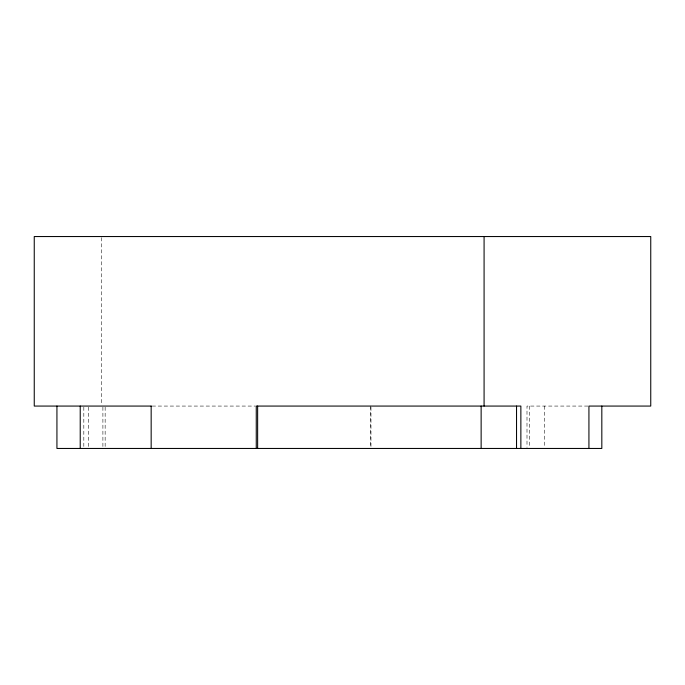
<?xml version="1.0" encoding="UTF-8"?>
<svg xmlns="http://www.w3.org/2000/svg" width="685" height="685" viewBox="0 0 685 685"><rect width="100%" height="100%" fill="white"/><g stroke="black" fill="none" stroke-linecap="round" stroke-linejoin="round"><path stroke-width="0.51" stroke-dasharray="3.42 2.57" d="M152.198 406.068L255.402 406.068M587.91 406.068L526.996 406.068L526.996 447.391M544.661 406.068L544.661 447.391M529.325 406.068L529.325 447.391M370.97 407.13L370.97 447.391M370.311 406.068L370.311 447.391M105.147 407.13L105.147 447.391M102.904 407.13L102.904 447.391M101.311 237.618L101.311 405.006M88.314 407.13L88.314 447.391M83.827 407.13L83.827 447.391"/><path stroke-width="1.03" d="M151.214 406.068L34.25 406.068L34.25 236.548L650.75 236.548L650.75 406.068L588.929 406.068L588.929 448.452M601.824 406.068L601.824 448.452L56.932 448.452L56.932 406.068M520.865 448.452L520.865 406.068L256.258 406.068L256.258 448.452M516.541 406.068L516.541 448.452M484.081 236.548L484.081 406.068M481.135 406.068L481.135 448.452M257.637 406.068L257.637 448.452M151.162 406.068L151.162 448.452M80.222 406.068L80.222 448.452"/></g></svg>
